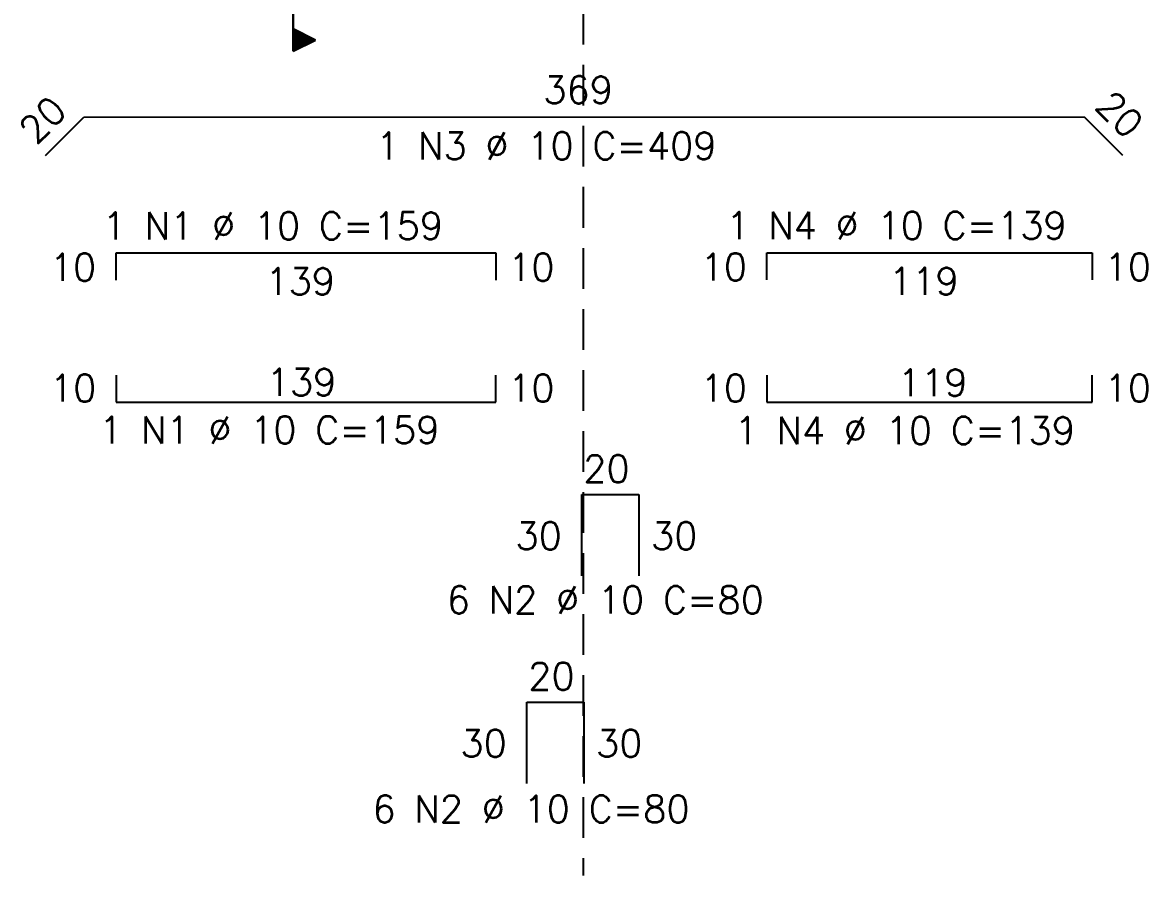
# Model space of a CAD drawing. Extents: x -1 to 122, y -1 to 61.
# Drawn here: x 8.63 to 16.93, y 41.94 to 48.23 of the extents above; entities that cross this region are included whole.
import ezdxf

# ---------------------------------------------------------------- set-up
doc = ezdxf.new("R2010")
doc.units = 0
doc.header["$MEASUREMENT"] = 0
doc.linetypes.add('ESTILO_TQS_0001', pattern=[0.45, 0.3, -0.15])
for name, color, linetype in [('PENA_01', 1, 'CONTINUOUS'), ('PENA_03', 3, 'CONTINUOUS'), ('PENA_05', 5, 'CONTINUOUS')]:
    doc.layers.add(name, color=color, linetype=linetype)
doc.styles.get("Standard").update_dxf_attribs({"font": 'ROMANS.SHX'})

msp = doc.modelspace()

# ---------------------------------------------------------------- linework, layer by layer
at = {"layer": 'PENA_01', "linetype": 'ESTILO_TQS_0001'}
msp.add_line((12.7667, 53.7632), (12.7667, 41.936), dxfattribs=at)
at = {"layer": 'PENA_03', "linetype": 'Continuous'}
for p, q in [((10.6262, 48.5003), (10.6262, 48.0139)), ((10.6269, 48.1795), (10.6269, 48.5003)), ((10.7922, 48.0969), (10.6269, 48.1795)), ((10.6269, 48.0151), (10.6269, 48.1788)), ((10.7906, 48.0969), (10.6269, 48.1788)), ((10.639, 48.0203), (10.639, 48.1735)), ((10.6518, 48.0267), (10.6518, 48.1671)), ((10.6645, 48.0331), (10.6645, 48.1607)), ((10.6773, 48.0395), (10.6773, 48.1544)), ((10.69, 48.0459), (10.69, 48.148)), ((10.7028, 48.0522), (10.7028, 48.1416)), ((10.7156, 48.0586), (10.7156, 48.1352)), ((10.6262, 48.0139), (10.7922, 48.0969)), ((10.6269, 48.0151), (10.7906, 48.0969)), ((10.7283, 48.065), (10.7283, 48.1288)), ((10.7411, 48.0714), (10.7411, 48.1224)), ((10.7539, 48.0778), (10.7539, 48.1161)), ((10.7666, 48.0841), (10.7666, 48.1097)), ((10.7794, 48.0905), (10.7794, 48.1033))]:
    msp.add_line(p, q, dxfattribs=at)
at = {"layer": 'PENA_05', "linetype": 'Continuous'}
for p, q in [((8.7991, 47.2463), (9.082, 47.5292)), ((9.082, 47.5292), (16.4618, 47.5296)), ((16.4618, 47.5296), (16.7447, 47.2468)), ((9.3213, 46.3271), (9.3213, 46.5271)), ((9.3213, 46.5271), (12.122, 46.5271)), ((12.122, 46.5271), (12.122, 46.3271)), ((14.122, 46.3288), (14.122, 46.5288)), ((14.122, 46.5288), (16.522, 46.5288)), ((16.522, 46.5288), (16.522, 46.3288)), ((9.322, 45.6253), (9.322, 45.4253)), ((12.122, 45.4253), (12.122, 45.6253)), ((14.122, 45.6253), (14.122, 45.4253)), ((16.522, 45.4253), (16.522, 45.6253)), ((9.322, 45.4253), (12.122, 45.4253)), ((14.122, 45.4253), (16.522, 45.4253)), ((12.7564, 44.1455), (12.7564, 44.7455)), ((12.7564, 44.7455), (13.1764, 44.7455)), ((13.1764, 44.7455), (13.1764, 44.1455)), ((12.3505, 42.6152), (12.3505, 43.2152)), ((12.3505, 43.2152), (12.7705, 43.2152)), ((12.7705, 43.2152), (12.7705, 42.6152))]:
    msp.add_line(p, q, dxfattribs=at)

# ---------------------------------------------------------------- texts
at = {"layer": 'PENA_03', "linetype": 'Continuous'}
for s, rotation, p in [('369', 0.00333, (12.4719, 47.6294)), ('20', 45, (8.7284, 47.317)), ('20', 315, (16.5325, 47.6003))]:
    msp.add_text(s, height=0.2, rotation=rotation, dxfattribs=at).set_placement(p)
for s, p in [('1 N3 %%c 10 C=409', (11.2388, 47.2164)), ('1 N1 %%c 10 C=159', (9.2217, 46.6271)), ('1 N4 %%c 10 C=139', (13.822, 46.6288)), ('10', (8.8313, 46.3221)), ('10', (12.212, 46.3221)), ('10', (13.632, 46.3238)), ('10', (16.612, 46.3238)), ('139', (10.4217, 46.2171)), ('119', (15.022, 46.2188)), ('139', (10.4315, 45.4743)), ('119', (15.087, 45.4701)), ('10', (8.832, 45.4303)), ('10', (12.212, 45.4303)), ('10', (13.632, 45.4303)), ('10', (16.612, 45.4303)), ('1 N1 %%c 10 C=159', (9.1948, 45.1219)), ('1 N4 %%c 10 C=139', (13.883, 45.1175)), ('20', (12.7664, 44.8355)), ('30', (12.2664, 44.3405)), ('30', (13.2664, 44.3405)), ('6 N2 %%c 10 C=80', (11.7599, 43.8688)), ('20', (12.3605, 43.3052)), ('30', (11.8605, 42.8102)), ('30', (12.8605, 42.8102)), ('6 N2 %%c 10 C=80', (11.2116, 42.3268))]:
    msp.add_text(s, height=0.2, dxfattribs=at).set_placement(p)

doc.saveas('drawing.dxf')
